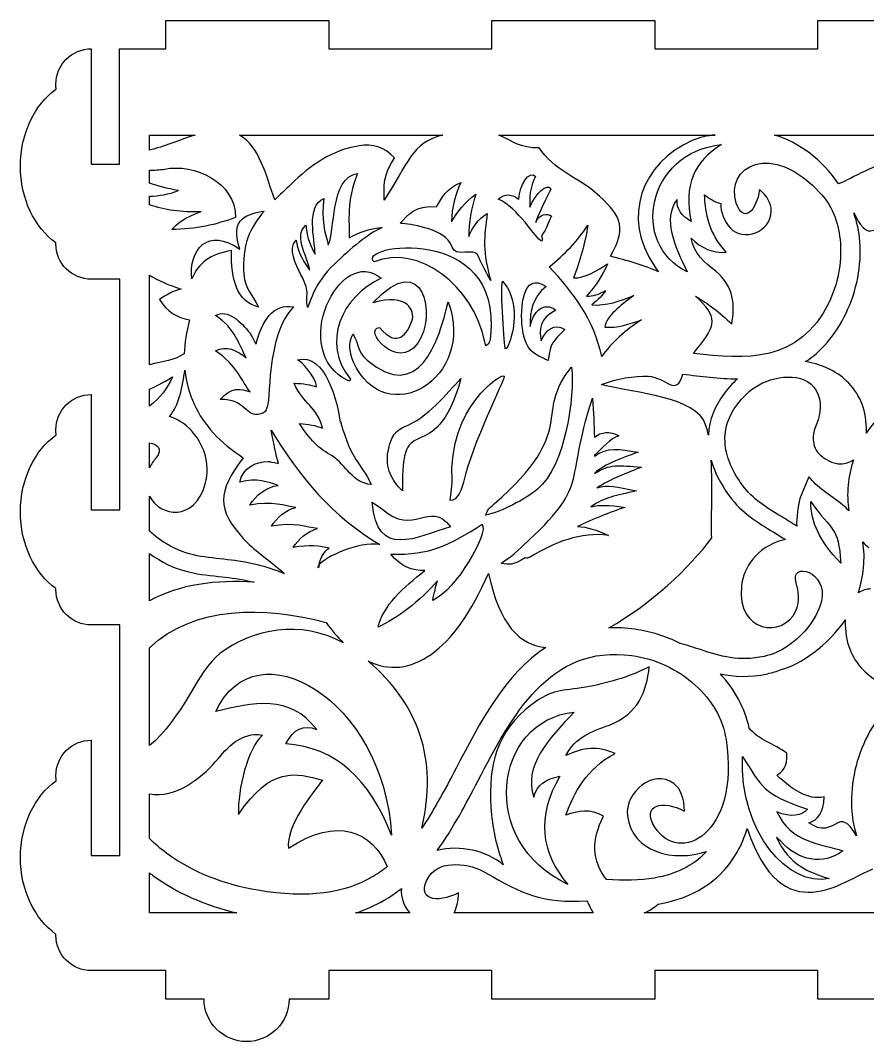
# Model space of a CAD drawing. Extents: x -1260 to -85, y -359 to 882.
# Drawn here: x -1260.2 to -1006.1, y 575.8 to 881.9 of the extents above; entities that cross this region are included whole.
import ezdxf

# ---------------------------------------------------------------- set-up
doc = ezdxf.new("R2010")
doc.units = 0
doc.layers.get('0').update_dxf_attribs({"linetype": 'CONTINUOUS'})

msp = doc.modelspace()

# ---------------------------------------------------------------- linework, layer by layer
at = {"color": 7}
for points in [[(-1238.924925, 873.419377), (-1238.924925, 838.872128), (-1230.420975, 838.872128), (-1230.420975, 873.419377), (-1216.602075, 873.419377), (-1216.59195, 881.923328)], [(-1216.59195, 881.923328), (-1167.694275, 881.923328), (-1167.694275, 873.419377), (-1118.796675, 873.419377), (-1118.796675, 881.923328), (-1069.899, 881.923328), (-1069.899, 873.419377), (-1021.0014, 873.419377), (-1021.0014, 881.923328), (-972.103725, 881.923328), (-972.103725, 873.419377), (-923.206125, 873.419377), (-923.206125, 881.923328), (-874.30845, 881.923328), (-874.30845, 873.419377), (-825.41085, 873.419377), (-825.41085, 881.923328), (-776.513175, 881.923328), (-776.513175, 873.419377), (-762.694275, 873.419377), (-762.694275, 838.872128), (-754.190325, 838.872128), (-754.190325, 873.419377)], [(-1221.4755, 843.070103), (-1221.4755, 847.550003), (-1207.73805, 847.550003)], [(-1194.448725, 847.550003), (-1133.46615, 847.550003)], [(-1116.752775, 847.550003), (-1051.876875, 847.550003)], [(-1034.0781, 847.550003), (-951.9579, 847.550003)], [(-1221.4755, 833.161553), (-1221.4755, 837.059303)], [(-1221.4755, 826.656878), (-1221.4755, 829.211452)], [(-1010.2818, 824.223878), (-1010.281725, 824.223502)], [(-1103.948325, 817.296203), (-1103.65905, 816.328178), (-1103.68005, 816.374978)], [(-1221.4755, 778.694903), (-1221.4755, 805.542053)], [(-1238.92155, 769.777628), (-1238.92155, 735.230378), (-1230.4176, 735.230378), (-1230.4176, 804.324878), (-1238.92155, 804.324878)], [(-1161.935625, 773.963753), (-1161.83805, 773.843378)], [(-1221.4755, 766.306778), (-1221.4755, 771.342578)], [(-1164.26595, 761.434253), (-1164.2298, 761.670878)], [(-1221.4755, 747.743978), (-1221.4755, 755.237228)], [(-1088.02005, 751.562678), (-1088.02755, 751.309628)], [(-1087.92615, 746.201978), (-1087.9884, 746.112503)], [(-1023.74175, 745.137052), (-1026.45645, 738.642652)], [(-1221.4755, 728.985578), (-1221.4755, 739.316153)], [(-1154.652675, 737.509478), (-1151.9331, 735.594803)], [(-1221.478275, 728.985578), (-1221.4755, 728.985578)], [(-1112.13495, 722.007878), (-1109.79465, 724.138328), (-1109.514825, 724.397453)], [(-1221.4755, 707.912603), (-1221.4755, 722.129903)], [(-1108.8222, 720.772478), (-1110.04065, 720.084278)], [(-1170.600075, 718.764428), (-1170.762975, 717.772703)], [(-1192.030875, 713.947628), (-1190.1177, 713.509028)], [(-1238.918175, 666.135953), (-1238.918175, 631.588703), (-1230.414225, 631.588703), (-1230.414225, 700.683203), (-1238.918175, 700.683203)], [(-1221.4755, 664.573103), (-1221.4755, 693.860453)], [(-1221.4755, 636.671678), (-1221.4755, 650.036078)], [(-1054.45905, 632.740778), (-1054.7922, 632.378303)], [(-1195.3191, 614.345003), (-1221.4755, 614.345003), (-1221.4755, 626.364278)], [(-1143.446175, 614.345003), (-1159.6698, 614.345003)], [(-1088.39745, 614.345003), (-1130.138175, 614.345003)], [(-989.122275, 614.345002), (-1073.1231, 614.345002)], [(-1205.111625, 588.537503), (-1216.59195, 588.537503), (-1216.59195, 597.041453), (-1230.41085, 597.041453), (-1238.9148, 597.041453)], [(-814.14315, 588.537503), (-825.41085, 588.537503), (-825.41085, 597.041453), (-874.30845, 597.041453), (-874.30845, 588.537503), (-923.206125, 588.537503), (-923.206125, 597.041453), (-972.103725, 597.041453), (-972.103725, 588.537503), (-1021.0014, 588.537503), (-1021.0014, 597.041453), (-1069.899, 597.041453), (-1069.899, 588.537503), (-1118.796675, 588.537503), (-1118.796675, 597.041453), (-1167.694275, 597.041453), (-1167.694275, 588.537503), (-1179.599775, 588.537503)]]:
    msp.add_lwpolyline(points, dxfattribs=at)
for points in [[(-1194.448725, 847.550003)], [(-1116.752775, 847.550003)], [(-1034.0781, 847.550002)], [(-1221.4755, 843.070103)], [(-1159.06725, 836.009903)], [(-1221.4755, 833.161552)], [(-1123.611825, 829.839653)], [(-1101.078675, 831.464153)], [(-1187.052225, 824.757728)], [(-1154.0844, 809.507603)], [(-1101.5853, 808.012178)], [(-1060.2156, 806.549753)], [(-1152.010725, 804.609353)], [(-1115.61, 803.710703)], [(-1057.71525, 799.240852)], [(-1178.295975, 796.029128)], [(-1154.48745, 797.231978)], [(-1131.8649, 797.583428)], [(-1107.2868, 790.145827)], [(-1221.4755, 778.694903)], [(-1085.902125, 772.811678)], [(-1221.4755, 766.306778)], [(-1145.3604, 759.952628)], [(-1184.947725, 759.095453)], [(-1221.4755, 747.743978)], [(-1130.74215, 743.857253)], [(-1118.06385, 736.964153)], [(-1011.7287, 734.868578)], [(-1149.14085, 721.901978)], [(-1170.600075, 718.764428)], [(-1014.174225, 719.210903)], [(-1119.807975, 716.133953)], [(-1008.9003, 710.323027)], [(-1221.4755, 707.912603)], [(-1083.72555, 699.825953)], [(-1201.621575, 674.708528)], [(-1221.4755, 664.573103)], [(-1043.659275, 661.287803)], [(-1123.01145, 653.880652)], [(-1009.424025, 637.432178)], [(-1221.4755, 636.671678)], [(-1096.0146, 622.901903)], [(-1195.3191, 614.345003)], [(-1143.446175, 614.345003)], [(-1088.39745, 614.345003)]]:
    msp.add_lwpolyline(points, close=True, dxfattribs=at)
for points in [[(-1249.554825, 862.789252), (-1249.554825, 868.660403), (-1244.795625, 873.419377), (-1238.924925, 873.419377)], [(-1260.18435, 838.234103), (-1260.18435, 848.090603), (-1255.891125, 856.694078), (-1249.515075, 861.281903)], [(-1249.489575, 861.607853), (-1249.532325, 861.995603), (-1249.554825, 862.390027), (-1249.554825, 862.789252)], [(-1249.515075, 861.281903), (-1249.507575, 861.391028), (-1249.499325, 861.499853), (-1249.489575, 861.607853)], [(-977.084925, 820.816552), (-987.665775, 852.767827), (-1006.45815, 835.796303), (-1014.822225, 832.974052)], [(-1207.73805, 847.550003), (-1212.450525, 846.127478), (-1217.270325, 843.975803), (-1221.4755, 843.070103)], [(-1183.90665, 828.095978), (-1186.506525, 835.456553), (-1188.55725, 844.257652), (-1194.448725, 847.550003)], [(-1133.46615, 847.550003), (-1142.8911, 845.293478), (-1143.804, 839.083703), (-1151.072325, 828.084503)], [(-1104.654225, 843.736178), (-1109.969775, 843.393878), (-1113.2436, 846.053078), (-1116.752775, 847.550003)], [(-1058.73315, 845.894453), (-1073.757075, 839.316278), (-1080.0882, 822.907478), (-1070.0685, 808.251578)], [(-1051.876875, 847.550003), (-1054.264725, 847.410503), (-1056.54825, 846.850778), (-1058.73315, 845.894453)], [(-1045.509075, 827.145202), (-1049.120325, 837.834427), (-1035.04545, 846.604552), (-1019.862525, 829.645403)], [(-1014.822225, 832.974052), (-1019.6529, 839.972527), (-1026.675, 845.461028), (-1034.0781, 847.550002)], [(-1158.5343, 844.340153), (-1166.684475, 843.140903), (-1173.22395, 838.473727), (-1179.084225, 832.780102)], [(-1147.9896, 840.731303), (-1151.121225, 844.073978), (-1154.7039, 844.903778), (-1158.5343, 844.340153)], [(-1087.84065, 830.370578), (-1091.934, 834.023828), (-1100.601675, 837.383528), (-1104.654225, 843.736178)], [(-1060.2156, 806.549753), (-1077.37845, 814.661828), (-1072.512075, 842.441903), (-1049.917725, 844.682903)], [(-1049.917725, 844.682903), (-1058.081925, 839.814203), (-1061.4255, 832.318778), (-1059.016125, 821.688877)], [(-1216.945275, 837.373778), (-1208.039925, 839.067503), (-1195.662675, 833.567003), (-1195.65825, 822.832028)], [(-1151.072325, 828.084503), (-1151.15265, 832.262227), (-1151.526825, 835.519027), (-1147.9896, 840.731303)], [(-1249.55145, 815.212477), (-1255.907325, 819.806753), (-1260.18435, 828.396353), (-1260.18435, 838.234103)], [(-1221.4755, 837.059303), (-1219.960575, 837.013403), (-1218.449175, 837.087578), (-1216.945275, 837.373778)], [(-1167.8763, 814.657627), (-1165.669725, 818.376353), (-1167.49215, 834.887377), (-1159.06725, 836.009903)], [(-1159.06725, 836.009903), (-1162.577925, 827.618678), (-1161.468975, 821.654003), (-1161.579525, 816.724253)], [(-1110.74025, 828.311303), (-1110.4458, 832.773953), (-1107.653325, 837.213053), (-1105.6902, 835.152728)], [(-1212.824475, 830.981153), (-1216.1916, 831.450728), (-1218.977925, 832.229528), (-1221.4755, 833.161552)], [(-1179.084225, 832.780102), (-1180.7982, 831.114653), (-1182.41655, 829.582252), (-1183.90665, 828.095978)], [(-1135.368525, 826.045253), (-1133.9424, 828.523253), (-1132.37235, 831.671452), (-1128.10335, 833.353103)], [(-1128.10335, 833.353103), (-1129.738875, 829.733153), (-1130.85825, 825.885578), (-1130.87715, 821.548553)], [(-1105.6902, 835.152728), (-1107.469875, 831.860453), (-1107.58485, 828.563003), (-1107.376275, 825.984203)], [(-1107.376275, 825.984203), (-1105.7076, 830.010203), (-1102.104525, 833.356703), (-1101.078675, 831.464153)], [(-1221.4755, 829.211452), (-1218.591675, 829.337978), (-1215.70755, 829.693027), (-1212.824475, 830.981153)], [(-1130.87715, 821.548553), (-1129.16445, 824.563853), (-1126.941975, 827.398853), (-1123.611825, 829.839653)], [(-1123.611825, 829.839653), (-1124.9637, 825.555428), (-1125.720375, 821.333828), (-1125.725025, 817.192403)], [(-1116.9309, 828.327503), (-1114.846575, 830.205128), (-1112.698275, 829.821653), (-1110.74025, 828.311303)], [(-1101.078675, 831.464153), (-1101.665025, 830.541053), (-1105.803525, 821.737328), (-1105.627275, 821.383778)], [(-1083.25935, 811.221353), (-1077.693525, 820.729403), (-1080.69435, 823.977053), (-1087.84065, 830.370578)], [(-1048.494825, 812.439128), (-1053.750675, 818.110627), (-1054.7463, 823.991303), (-1055.039025, 829.676228)], [(-1055.039025, 829.676228), (-1053.533625, 828.534353), (-1051.99035, 827.485177), (-1050.186675, 827.057378)], [(-1038.50355, 831.189278), (-1039.4664, 824.881703), (-1043.357625, 820.773878), (-1045.509075, 827.145202)], [(-1035.034125, 824.876602), (-1035.007125, 827.084227), (-1036.213875, 829.184003), (-1038.50355, 831.189278)], [(-1019.862525, 829.645403), (-1016.5209, 825.911902), (-1014.70275, 820.739227), (-1014.303075, 815.182327)], [(-1206.014925, 824.642528), (-1211.9607, 824.190728), (-1216.89465, 825.173978), (-1221.4755, 826.656878)], [(-1171.82595, 811.845127), (-1171.8402, 816.355403), (-1174.692375, 826.248503), (-1169.162475, 828.559403)], [(-1169.162475, 828.559403), (-1170.173625, 822.255427), (-1168.780875, 818.143553), (-1167.8763, 814.657627)], [(-1146.333225, 821.127203), (-1143.80145, 823.635428), (-1141.93245, 826.656653), (-1135.368525, 826.045253)], [(-1103.82825, 815.716103), (-1105.664025, 816.413678), (-1111.05975, 825.967628), (-1116.9309, 828.327503)], [(-1063.271025, 828.225653), (-1067.72625, 822.336878), (-1064.0241, 814.455428), (-1060.2156, 806.549753)], [(-1059.016125, 821.688877), (-1061.9589, 823.265303), (-1063.45965, 825.411653), (-1063.271025, 828.225653)], [(-1050.186675, 827.057378), (-1050.158175, 824.365927), (-1049.289075, 821.782627), (-1047.2709, 819.640703)], [(-1214.810175, 819.209528), (-1213.18545, 821.020478), (-1211.0559, 822.832028), (-1206.014925, 824.642528)], [(-1194.38175, 813.324653), (-1197.604575, 823.025903), (-1191.84105, 823.889678), (-1187.052225, 824.757728)], [(-1187.052225, 824.757728), (-1191.35715, 819.788678), (-1193.8554, 814.586153), (-1193.1381, 805.761878)], [(-1125.725025, 817.192403), (-1124.615925, 819.850778), (-1123.037775, 822.279278), (-1120.17645, 824.078678)], [(-1120.17645, 824.078678), (-1121.152875, 817.160078), (-1121.687175, 812.252903), (-1119.12, 803.983253)], [(-1105.627275, 821.383778), (-1104.7335, 823.795103), (-1102.0875, 824.342978), (-1100.914125, 823.208078)], [(-1047.2709, 819.640703), (-1043.4522, 815.586653), (-1035.119175, 818.240303), (-1035.034125, 824.876602)], [(-1008.428175, 815.693753), (-1008.636075, 818.578477), (-1009.280025, 821.448803), (-1010.2818, 824.223878)], [(-1010.281725, 824.223502), (-1008.4551, 820.626503), (-1006.686075, 817.887203), (-1004.2554, 819.073103)], [(-1195.65825, 822.832028), (-1201.3767, 820.745828), (-1207.57695, 819.283103), (-1214.810175, 819.209528)], [(-1173.499725, 807.062977), (-1173.31155, 809.572478), (-1178.580225, 817.452652), (-1174.585875, 820.511903)], [(-1174.585875, 820.511903), (-1174.279125, 816.471728), (-1172.972475, 813.943103), (-1171.82595, 811.845127)], [(-1154.0844, 809.507603), (-1160.0382, 814.597478), (-1115.732025, 821.657378), (-1119.182925, 787.267703)], [(-1132.672725, 816.826103), (-1136.976375, 820.409453), (-1146.333225, 821.127203), (-1146.333225, 821.127203)], [(-1100.914125, 823.208078), (-1102.457625, 820.224953), (-1102.192275, 819.771653), (-1103.948325, 817.296203)], [(-1101.5853, 808.012178), (-1097.0787, 811.720553), (-1093.100775, 815.804828), (-1090.0074, 820.515728)], [(-1090.0074, 820.515728), (-1090.9146, 815.250728), (-1092.25335, 809.987003), (-1094.3385, 804.722003)], [(-1208.7777, 804.429278), (-1209.822825, 813.126653), (-1203.90255, 820.179202), (-1194.38175, 813.324653)], [(-1152.253725, 819.502553), (-1155.63975, 818.080627), (-1161.177525, 813.574028), (-1166.123175, 808.795028)], [(-1161.579525, 816.724253), (-1158.754125, 818.374253), (-1155.576225, 819.456203), (-1152.06405, 819.840353)], [(-1152.06405, 819.840353), (-1151.32125, 819.919628), (-1152.0378, 819.593303), (-1152.253725, 819.502553)], [(-1249.55145, 814.954628), (-1249.55145, 815.040728), (-1249.55145, 815.127052), (-1249.55145, 815.212477)], [(-1238.92155, 804.324878), (-1244.79225, 804.324878), (-1249.55145, 809.083928), (-1249.55145, 814.954628)], [(-1176.090225, 805.701053), (-1177.469775, 808.792478), (-1180.215075, 813.505778), (-1177.5051, 816.011228)], [(-1161.83805, 773.843378), (-1180.13235, 782.692553), (-1164.26085, 815.002028), (-1152.010725, 804.609353)], [(-1177.5051, 816.011228), (-1176.767325, 811.499452), (-1174.8555, 809.164477), (-1173.499725, 807.062977)], [(-1120.8912, 785.583503), (-1124.336325, 802.428503), (-1141.148625, 815.058803), (-1154.0844, 809.507603)], [(-1128.612975, 812.403428), (-1131.250875, 812.657453), (-1130.314575, 814.861928), (-1132.672725, 816.826103)], [(-1103.68005, 816.374978), (-1103.67255, 815.954228), (-1103.6418, 816.177653), (-1103.82825, 815.716103)], [(-1051.658475, 806.707928), (-1054.9857, 809.351603), (-1058.337075, 811.975928), (-1059.077775, 816.672802)], [(-1059.077775, 816.672802), (-1056.0546, 813.637553), (-1052.5818, 812.050703), (-1048.494825, 812.439128)], [(-1014.303075, 815.182327), (-1013.873775, 809.206553), (-1015.067775, 802.833278), (-1017.757125, 797.291753)], [(-1012.59105, 794.152478), (-1009.35105, 800.828003), (-1007.9118, 808.502003), (-1008.428175, 815.693753)], [(-1196.8473, 812.936378), (-1203.195075, 811.998203), (-1207.039275, 809.014178), (-1208.7777, 804.429278)], [(-1188.7926, 795.993203), (-1194.93495, 797.376578), (-1197.263325, 804.085928), (-1196.8473, 812.936378)], [(-1154.48745, 797.231978), (-1138.937625, 813.946253), (-1135.321725, 793.115453), (-1141.029975, 785.141753)], [(-1122.819225, 811.149728), (-1123.66815, 813.257227), (-1126.508025, 812.200178), (-1128.612975, 812.403428)], [(-1166.123175, 808.795028), (-1171.9299, 803.182853), (-1173.299475, 797.761103), (-1174.00335, 795.834353)], [(-1119.12, 803.983253), (-1119.12, 803.983253), (-1121.630175, 808.199303), (-1122.819225, 811.149728)], [(-1094.3385, 804.722003), (-1090.9218, 804.628703), (-1087.5039, 806.765528), (-1084.08675, 808.952528)], [(-1084.08675, 808.952528), (-1085.589225, 805.616453), (-1087.532175, 802.356278), (-1090.449225, 799.270178)], [(-1068.82815, 806.564378), (-1073.291475, 808.537553), (-1078.223325, 809.942828), (-1083.25935, 811.221353)], [(-1070.0685, 808.251578), (-1069.63395, 807.615728), (-1069.222725, 807.059528), (-1068.82815, 806.564378)], [(-1221.4755, 805.542053), (-1218.864375, 803.945228), (-1215.735375, 802.549477), (-1211.97345, 801.402278)], [(-1193.1381, 805.761878), (-1192.778175, 801.334928), (-1190.925375, 800.106503), (-1188.7926, 795.993203)], [(-1174.00335, 795.834353), (-1175.103375, 800.220878), (-1172.75985, 799.421978), (-1176.090225, 805.701053)], [(-1109.6547, 789.695827), (-1110.3918, 795.465952), (-1109.6007, 807.001553), (-1102.5648, 802.128952)], [(-1085.8539, 781.124678), (-1088.0955, 792.064327), (-1094.383575, 800.338253), (-1101.5853, 808.012178)], [(-1046.882925, 790.901003), (-1045.8429, 796.527428), (-1046.091225, 801.979103), (-1051.658475, 806.707928)], [(-1152.010725, 804.609353), (-1163.813925, 799.069478), (-1170.09645, 785.384303), (-1161.2409, 774.388103)], [(-1114.784325, 783.509828), (-1115.032575, 783.977303), (-1116.284775, 801.095753), (-1115.61, 803.710703)], [(-1115.61, 803.710703), (-1111.12035, 798.935303), (-1111.220925, 790.092503), (-1114.264725, 783.739178)], [(-1102.5648, 802.128952), (-1106.43765, 799.044803), (-1107.602325, 794.747753), (-1107.2868, 790.145827)], [(-1211.97345, 801.402278), (-1214.372625, 800.822378), (-1216.478625, 799.617353), (-1218.498975, 798.233078)], [(-1142.777325, 791.798153), (-1141.66185, 794.797328), (-1144.115025, 800.405828), (-1154.48745, 797.231978)], [(-1090.449225, 799.270178), (-1088.5341, 799.129403), (-1086.61965, 799.848653), (-1084.705425, 800.961353)], [(-1084.705425, 800.961353), (-1085.50695, 799.644353), (-1086.87885, 798.204428), (-1088.85855, 796.636478)], [(-1088.85855, 796.636478), (-1084.5003, 796.337828), (-1080.342525, 797.745653), (-1076.220675, 799.457678)], [(-1076.220675, 799.457678), (-1080.435375, 796.385003), (-1084.3113, 793.287428), (-1084.970325, 789.962003)], [(-1057.71525, 799.240853), (-1054.027725, 797.043803), (-1050.40185, 794.384003), (-1046.882925, 790.901003)], [(-1057.136775, 783.669502), (-1051.581975, 790.454528), (-1050.8649, 793.046977), (-1057.71525, 799.240852)], [(-1218.498975, 798.233078), (-1216.238775, 794.759453), (-1213.226925, 792.719978), (-1209.437325, 792.172778)], [(-1189.5039, 784.876403), (-1187.87625, 791.663003), (-1184.3157, 797.314028), (-1178.295975, 796.029128)], [(-1178.295975, 796.029128), (-1186.908525, 787.106528), (-1184.8491, 766.849553), (-1186.4055, 765.609278)], [(-1131.8649, 797.583428), (-1123.4043, 774.432278), (-1150.6905, 758.539103), (-1160.320725, 779.476178)], [(-1156.167, 780.055928), (-1140.7134, 767.100428), (-1134.856125, 785.386403), (-1131.8649, 797.583428)], [(-1107.2868, 790.145827), (-1106.4696, 794.420978), (-1103.435325, 797.882078), (-1099.5933, 795.103628)], [(-1017.757125, 797.291753), (-1026.4983, 779.279302), (-1042.94985, 780.164378), (-1058.3715, 782.110478)], [(-1201.6818, 793.441553), (-1197.91875, 795.504803), (-1194.242925, 791.624453), (-1191.292275, 788.142953)], [(-1192.4535, 780.653753), (-1194.407325, 784.320653), (-1195.794525, 789.588203), (-1201.6818, 793.441553)], [(-1099.5933, 795.103628), (-1104.6306, 792.488677), (-1104.67095, 789.197678), (-1103.980875, 785.861378)], [(-1024.754025, 779.620477), (-1020.0945, 782.632777), (-1015.9425, 787.246628), (-1012.59105, 794.152478)], [(-1209.437325, 792.172778), (-1210.4187, 788.556053), (-1210.9383, 785.141753), (-1211.0427, 781.922153)], [(-1141.029975, 785.141753), (-1147.1943, 776.529128), (-1157.67195, 789.622853), (-1152.506025, 789.854828)], [(-1152.506025, 789.854828), (-1147.11075, 783.395228), (-1144.165425, 788.065403), (-1142.777325, 791.798153)], [(-1103.980875, 785.861378), (-1102.92345, 788.863703), (-1100.006775, 791.444003), (-1096.951125, 789.306728)], [(-1073.92245, 792.124703), (-1078.78455, 789.045878), (-1082.877525, 785.456828), (-1085.8539, 781.124678)], [(-1084.970325, 789.962003), (-1081.12995, 789.674528), (-1077.5241, 790.889752), (-1073.92245, 792.124703)], [(-1191.292275, 788.142953), (-1191.233025, 787.972478), (-1190.422125, 786.609278), (-1189.5039, 784.876403)], [(-1160.320725, 779.476178), (-1161.4248, 781.875128), (-1161.952875, 785.510153), (-1160.43255, 787.922753)], [(-1160.43255, 787.922753), (-1158.583425, 784.808378), (-1159.36515, 782.737478), (-1156.167, 780.055928)], [(-1119.182925, 787.267703), (-1119.3222, 785.876903), (-1119.438075, 784.984402), (-1120.56375, 784.388078)], [(-1103.157675, 780.605752), (-1107.787875, 782.113478), (-1109.07945, 785.195902), (-1109.6547, 789.695827)], [(-1096.951125, 789.306728), (-1100.670525, 785.255453), (-1101.20055, 785.637052), (-1101.90465, 779.996377)], [(-1201.6818, 782.818853), (-1198.559775, 784.531328), (-1195.19475, 783.158828), (-1192.4535, 780.653753)], [(-1120.56375, 784.388078), (-1120.8633, 785.241203), (-1120.716675, 784.729478), (-1120.8912, 785.583503)], [(-1114.264725, 783.739178), (-1114.542375, 783.517703), (-1114.3761, 783.609503), (-1114.784325, 783.509828)], [(-1211.0427, 781.922153), (-1213.893, 780.167978), (-1217.387925, 779.649878), (-1221.4755, 778.694903)], [(-1191.29955, 770.539628), (-1193.783325, 773.715428), (-1195.292325, 778.637303), (-1201.6818, 782.818853)], [(-1177.1103, 780.193253), (-1168.591275, 782.353102), (-1165.053225, 767.295803), (-1164.26595, 761.434253)], [(-1058.3715, 782.110478), (-1057.977975, 782.627303), (-1057.562775, 783.149003), (-1057.136775, 783.669502)], [(-1171.43325, 772.112228), (-1171.43325, 774.915128), (-1176.130425, 779.949203), (-1177.1103, 780.193253)], [(-1118.06385, 736.964153), (-1092.397875, 759.572077), (-1106.5731, 763.912928), (-1094.8959, 777.961853)], [(-1094.8959, 777.961853), (-1093.850325, 769.272128), (-1096.821, 748.209728), (-1105.089825, 741.436402)], [(-1101.90465, 779.996377), (-1102.403175, 780.126953), (-1102.817775, 780.336127), (-1103.157675, 780.605752)], [(-1012.40865, 773.812928), (-1015.72815, 776.947027), (-1020.1209, 778.841527), (-1024.754025, 779.620477)], [(-1221.4755, 771.342578), (-1219.790475, 772.169003), (-1217.642175, 773.156303), (-1214.6097, 775.053953)], [(-1214.6097, 775.053953), (-1216.073175, 771.611978), (-1218.14625, 768.800153), (-1221.4755, 766.306778)], [(-1215.5013, 763.188353), (-1212.7422, 766.105253), (-1211.4615, 772.496378), (-1210.8807, 777.092753)], [(-1210.8807, 777.092753), (-1210.1232, 769.696028), (-1207.035, 763.443053), (-1202.322975, 758.231828)], [(-1128.067425, 774.572153), (-1136.337975, 745.697303), (-1146.502275, 767.271727), (-1145.57085, 740.846603)], [(-1145.3604, 759.952628), (-1137.62055, 762.965153), (-1132.7193, 769.884803), (-1128.067425, 774.572153)], [(-1130.74215, 743.857253), (-1131.937125, 765.999128), (-1115.731425, 776.485778), (-1115.10705, 775.225703)], [(-1115.10705, 775.225703), (-1115.25435, 773.456678), (-1124.50005, 755.651378), (-1127.30955, 743.518328)], [(-1085.902125, 772.811678), (-1081.30575, 774.485678), (-1076.17305, 775.458953), (-1071.8928, 775.241228)], [(-1071.8928, 775.241228), (-1066.449, 774.965678), (-1063.54125, 768.780128), (-1061.53605, 775.905578)], [(-1061.53605, 775.905578), (-1056.1416, 775.196153), (-1050.57705, 774.497528), (-1045.129575, 774.483502)], [(-1038.6645, 772.707877), (-1033.253025, 775.603102), (-1023.50985, 776.919877), (-1020.941625, 769.697077)], [(-1200.270975, 768.232253), (-1197.042, 772.091603), (-1193.878575, 771.603053), (-1191.29955, 770.539628)], [(-1169.621325, 759.662678), (-1171.16175, 766.190902), (-1175.197725, 766.699853), (-1178.1012, 773.167103)], [(-1178.1012, 773.167103), (-1175.231775, 773.058053), (-1173.066, 772.688378), (-1171.43325, 772.112228)], [(-1161.422625, 773.869778), (-1161.818475, 773.874278), (-1161.6516, 773.824928), (-1161.935625, 773.963753)], [(-1161.2409, 774.388103), (-1161.27015, 774.056603), (-1161.22665, 774.235028), (-1161.422625, 773.869778)], [(-1055.38155, 762.144503), (-1059.8157, 769.710878), (-1079.411775, 770.636153), (-1085.902125, 772.811678)], [(-1045.129575, 774.483502), (-1046.707275, 773.087378), (-1048.065375, 771.517328), (-1049.282475, 769.870553)], [(-1045.362375, 766.592077), (-1043.569575, 769.019977), (-1041.437175, 771.224603), (-1038.6645, 772.707877)], [(-1006.48185, 759.720203), (-1006.590075, 765.829628), (-1008.883575, 770.485103), (-1012.40865, 773.812928)], [(-987.225, 773.120527), (-992.8644, 771.858128), (-1001.4198, 765.772928), (-1006.5081, 758.219902)], [(-1249.55145, 759.147503), (-1249.55145, 765.018653), (-1244.79225, 769.777628), (-1238.92155, 769.777628)], [(-1188.081825, 763.956953), (-1192.819575, 762.592028), (-1192.544925, 768.697028), (-1200.270975, 768.232253)], [(-1109.514825, 724.397453), (-1088.932725, 743.376128), (-1097.392275, 741.564803), (-1088.6496, 768.678953)], [(-1088.6496, 768.678953), (-1088.3679, 764.341553), (-1088.128725, 760.459703), (-1088.033025, 756.939878)], [(-1049.282475, 769.870553), (-1051.8864, 766.345928), (-1053.60825, 762.246803), (-1053.868875, 757.628303)], [(-1020.941625, 769.697077), (-1019.757075, 766.367827), (-1020.4452, 763.024477), (-1021.948275, 759.551228)], [(-1186.4055, 765.609278), (-1186.3815, 764.955503), (-1186.834725, 764.368928), (-1188.081825, 763.956953)], [(-1048.888125, 755.376877), (-1049.147325, 759.621652), (-1047.726525, 763.391602), (-1045.362375, 766.592077)], [(-1210.41975, 760.395053), (-1211.9709, 761.707628), (-1213.708875, 762.680078), (-1215.5013, 763.188353)], [(-1204.885875, 751.957628), (-1205.910975, 755.312453), (-1207.950675, 758.305853), (-1210.41975, 760.395053)], [(-1166.698275, 751.392353), (-1170.684675, 753.461153), (-1173.54795, 756.384578), (-1176.449325, 761.047103)], [(-1176.449325, 761.047103), (-1173.88665, 760.980127), (-1171.5978, 760.456253), (-1169.621325, 759.662678)], [(-1164.2298, 761.670878), (-1160.619225, 749.219378), (-1158.489825, 750.030653), (-1154.9835, 742.778753)], [(-1149.930675, 752.732603), (-1149.5388, 755.102003), (-1148.48835, 758.735528), (-1145.3604, 759.952628)], [(-1053.868875, 757.628303), (-1054.2354, 759.474277), (-1054.727325, 761.026928), (-1055.38155, 762.144503)], [(-1021.948275, 759.551228), (-1022.43405, 758.079878), (-1022.594625, 756.462203), (-1022.296125, 755.039678)], [(-1006.5081, 758.219902), (-1006.4826, 758.690377), (-1006.4721, 759.190628), (-1006.48185, 759.720203)], [(-1260.180975, 734.592428), (-1260.180975, 744.448928), (-1255.88775, 753.052328), (-1249.5117, 757.640228)], [(-1249.4862, 757.966103), (-1249.52895, 758.353928), (-1249.55145, 758.748278), (-1249.55145, 759.147503)], [(-1249.5117, 757.640228), (-1249.5042, 757.749278), (-1249.49595, 757.858103), (-1249.4862, 757.966103)], [(-1202.322975, 758.231828), (-1199.76945, 755.408153), (-1196.738625, 753.096353), (-1193.345175, 750.796628)], [(-1184.947725, 759.095453), (-1176.5397, 745.048853), (-1166.3496, 732.896753), (-1152.361725, 724.784603)], [(-1182.8211, 749.133278), (-1183.573275, 751.813103), (-1184.152425, 754.732103), (-1184.947725, 759.095453)], [(-1088.033025, 756.939878), (-1085.9181, 758.667878), (-1083.543825, 758.879828), (-1080.74835, 757.342328)], [(-1080.74835, 757.342328), (-1083.26085, 756.674828), (-1085.633625, 753.733478), (-1088.02005, 751.562678)], [(-1221.4755, 755.237228), (-1219.075725, 755.066453), (-1217.454675, 753.351878), (-1219.4733, 750.829853)], [(-1088.02755, 751.309628), (-1084.183125, 754.080878), (-1080.6789, 753.509828), (-1074.96045, 752.456228)], [(-1043.6886, 742.623502), (-1047.090825, 747.312203), (-1048.656375, 751.573703), (-1048.888125, 755.376877)], [(-1022.296125, 755.039678), (-1022.098425, 754.094677), (-1021.71315, 753.232628), (-1021.11345, 752.526128)], [(-1219.4733, 750.829853), (-1220.185725, 749.939903), (-1220.916, 748.921778), (-1221.4755, 747.743978)], [(-1204.739175, 743.022128), (-1203.86985, 746.070203), (-1204.0284, 749.147978), (-1204.885875, 751.957628)], [(-1193.345175, 750.796628), (-1201.329525, 740.398253), (-1201.21005, 735.436178), (-1193.345175, 726.578078)], [(-1154.9835, 742.778753), (-1160.626275, 743.292128), (-1162.468425, 748.495103), (-1166.698275, 751.392353)], [(-1145.57085, 740.846603), (-1148.932275, 744.167603), (-1150.7793, 747.586853), (-1149.930675, 752.732603)], [(-1074.96045, 752.456228), (-1077.97635, 751.454003), (-1085.5965, 748.751228), (-1087.92615, 746.201978)], [(-1052.87625, 726.790253), (-1053.0891, 732.061178), (-1052.572875, 741.880703), (-1053.0249, 750.118703)], [(-1053.0249, 750.118703), (-1052.08245, 746.714978), (-1050.342975, 743.128253), (-1047.627825, 739.386278)], [(-1021.11345, 752.526128), (-1020.3885, 751.671503), (-1019.48175, 750.880853), (-1018.471875, 750.263453)], [(-1018.471875, 750.263453), (-1017.500925, 749.670277), (-1016.44245, 749.239778), (-1015.3599, 749.064653)], [(-1014.114075, 748.985302), (-1012.860975, 749.009753), (-1011.5688, 749.369678), (-1010.401425, 750.148028)], [(-1010.401425, 750.148028), (-1011.961725, 745.299503), (-1012.572675, 739.813403), (-1011.7287, 734.868578)], [(-1194.426675, 743.508803), (-1193.49525, 747.885353), (-1189.654425, 749.623103), (-1185.844875, 749.728103)], [(-1185.844875, 749.728103), (-1185.707775, 749.665403), (-1184.407725, 749.469203), (-1182.8211, 749.133278)], [(-1087.9884, 746.112503), (-1083.4074, 749.037653), (-1080.7743, 748.551203), (-1073.949675, 747.961028)], [(-1073.949675, 747.961028), (-1078.0524, 746.358277), (-1083.374175, 744.361103), (-1087.26135, 741.772703)], [(-1015.3599, 749.064653), (-1014.983325, 749.004053), (-1014.566025, 748.975553), (-1014.114075, 748.985302)], [(-1182.882975, 742.529753), (-1185.8349, 743.497103), (-1189.3815, 744.927428), (-1194.426675, 743.508803)], [(-1013.5179, 736.590653), (-1017.6111, 739.915253), (-1021.357275, 741.982102), (-1023.74175, 745.137052)], [(-1221.4755, 739.316153), (-1218.251475, 732.916478), (-1207.98405, 731.647478), (-1204.739175, 743.022128)], [(-1191.422625, 736.625078), (-1189.589775, 739.518278), (-1186.406775, 742.087778), (-1182.882975, 742.529753)], [(-1131.27495, 737.992928), (-1131.407775, 738.482303), (-1130.648175, 742.105853), (-1130.74215, 743.857253)], [(-1127.30955, 743.518328), (-1127.68395, 741.902003), (-1129.104075, 737.656178), (-1131.27495, 737.992928)], [(-1105.089825, 741.436402), (-1108.998225, 738.235253), (-1115.80155, 734.665552), (-1120.7109, 733.595753)], [(-1075.419375, 740.924827), (-1081.89285, 739.330778), (-1084.8564, 739.038503), (-1089.1422, 736.094828)], [(-1087.26135, 741.772703), (-1084.215, 742.844227), (-1081.464675, 742.058453), (-1075.419375, 740.924827)], [(-1031.977875, 733.168627), (-1036.14795, 735.687278), (-1040.613375, 738.385178), (-1043.6886, 742.623502)], [(-1177.5678, 735.929003), (-1180.957275, 736.367378), (-1184.562525, 737.931878), (-1191.422625, 736.625078)], [(-1151.9331, 735.594803), (-1142.06895, 726.766478), (-1137.6246, 738.488677), (-1131.204975, 730.131428)], [(-1047.627825, 739.386278), (-1043.94075, 734.304728), (-1039.0263, 731.335178), (-1034.435025, 728.563328)], [(-1026.45645, 738.642652), (-1027.0311, 735.960053), (-1027.479225, 732.942653), (-1027.39485, 730.283678)], [(-1184.9322, 730.252028), (-1183.3056, 732.819353), (-1180.616025, 735.131978), (-1177.5678, 735.929003)], [(-1131.204975, 730.131428), (-1141.172025, 727.109153), (-1153.56885, 720.114878), (-1154.652675, 737.509478)], [(-1120.7109, 733.595753), (-1119.461025, 736.056128), (-1120.24485, 735.043553), (-1118.06385, 736.964153)], [(-1078.81845, 735.940928), (-1083.553425, 734.459303), (-1088.50785, 732.328628), (-1093.124625, 730.192027)], [(-1089.1422, 736.094828), (-1086.492375, 736.796828), (-1084.0092, 736.647578), (-1078.81845, 735.940928)], [(-1014.174225, 719.210903), (-1020.753075, 726.114203), (-1023.045525, 731.436353), (-1023.195, 737.649128)], [(-1023.195, 737.649128), (-1016.77665, 728.477003), (-1014.8622, 730.543253), (-1014.174225, 719.210903)], [(-1011.7287, 734.868578), (-1012.270575, 735.484703), (-1012.86675, 736.060628), (-1013.5179, 736.590653)], [(-1249.548075, 711.570728), (-1255.90395, 716.165003), (-1260.180975, 724.754603), (-1260.180975, 734.592428)], [(-1027.39485, 730.283678), (-1028.84565, 731.276903), (-1030.3923, 732.211553), (-1031.977875, 733.168627)], [(-1218.750225, 726.566828), (-1219.71675, 727.270928), (-1220.62875, 728.084753), (-1221.478275, 728.985578)], [(-1171.076925, 729.555278), (-1174.4664, 729.994103), (-1178.071875, 731.558603), (-1184.9322, 730.252028)], [(-1178.440725, 723.878528), (-1176.814575, 726.446303), (-1174.125, 728.758703), (-1171.076925, 729.555278)], [(-1149.14085, 721.901978), (-1137.156225, 721.619003), (-1131.675, 724.538378), (-1121.72985, 730.860878)], [(-1121.72985, 730.860878), (-1119.6009, 728.386853), (-1129.4034, 711.303953), (-1136.551575, 708.025928)], [(-1083.79155, 727.536278), (-1092.046125, 728.727653), (-1100.250075, 725.343502), (-1107.367875, 721.056278)], [(-1093.124625, 730.192027), (-1090.305525, 730.052603), (-1087.291725, 729.223253), (-1083.79155, 727.536278)], [(-1200.332175, 720.500978), (-1206.617025, 721.180403), (-1212.187575, 721.782278), (-1218.750225, 726.566828)], [(-1193.345175, 726.578078), (-1190.533725, 723.412703), (-1185.97095, 720.453578), (-1180.989975, 716.057228)], [(-1152.361725, 724.784603), (-1158.997125, 725.745953), (-1168.686675, 721.044353), (-1170.600075, 718.764428)], [(-1083.72555, 699.825953), (-1071.447825, 706.632728), (-1059.41325, 717.890228), (-1052.87625, 726.790253)], [(-1032.410475, 725.873303), (-1035.449175, 724.969778), (-1038.42255, 723.055103), (-1040.5917, 720.387428)], [(-1034.435025, 728.563328), (-1033.159275, 727.793078), (-1031.912775, 727.040078), (-1030.745625, 726.267278)], [(-1030.745625, 726.267278), (-1031.30175, 726.170078), (-1031.858325, 726.038303), (-1032.410475, 725.873303)], [(-1008.9003, 710.323027), (-1007.34, 715.171777), (-1006.7292, 720.657428), (-1007.57325, 725.602027)], [(-1007.57325, 725.602027), (-1007.0313, 724.986127), (-1006.435425, 724.409977), (-1005.78405, 723.880627)], [(-1167.591825, 723.735878), (-1170.282675, 724.276928), (-1173.527175, 724.814978), (-1178.440725, 723.878528)], [(-1170.600075, 718.764428), (-1170.083475, 721.301603), (-1168.94925, 722.803853), (-1167.591825, 723.735878)], [(-1221.4755, 722.129903), (-1213.9164, 716.646727), (-1207.7604, 715.981778), (-1200.816675, 715.231253)], [(-1191.057825, 719.154353), (-1194.35355, 719.854628), (-1197.4143, 720.186128), (-1200.332175, 720.500978)], [(-1138.8825, 716.973953), (-1142.562375, 716.890178), (-1146.20955, 718.228703), (-1149.14085, 721.901978)], [(-1116.02505, 719.132227), (-1114.442025, 720.429278), (-1113.440475, 720.830903), (-1112.13495, 722.007878)], [(-1110.04065, 720.084278), (-1112.44725, 718.746578), (-1113.31995, 718.682003), (-1116.02505, 719.132227)], [(-1107.367875, 721.056278), (-1107.814725, 720.744802), (-1108.33875, 720.658478), (-1108.8222, 720.772478)], [(-1040.5917, 720.387428), (-1042.4094, 718.153253), (-1043.679075, 715.382452), (-1043.9916, 712.215128)], [(-1027.563675, 713.317702), (-1029.555525, 720.021727), (-1017.768375, 716.592578), (-1019.98005, 707.860928)], [(-1183.470825, 717.012428), (-1185.818325, 717.852203), (-1188.33465, 718.575053), (-1191.057825, 719.154353)], [(-1180.989975, 716.057228), (-1181.790225, 716.388053), (-1182.6162, 716.707553), (-1183.470825, 717.012428)], [(-1170.762975, 717.772703), (-1171.0506, 717.974003), (-1170.9696, 718.324778), (-1170.600075, 718.764428)], [(-1152.9015, 700.031753), (-1151.580225, 706.339103), (-1145.24115, 712.062728), (-1138.8825, 716.973953)], [(-1190.1177, 713.509028), (-1201.41645, 714.280328), (-1212.453075, 712.867853), (-1221.4755, 707.912603)], [(-1200.816675, 715.231253), (-1198.09095, 714.936803), (-1195.23135, 714.627277), (-1192.030875, 713.947628)], [(-1155.91695, 689.852378), (-1143.342225, 683.761853), (-1130.11815, 692.572553), (-1119.807975, 716.133953)], [(-1135.14165, 713.908928), (-1140.288, 707.795678), (-1147.45575, 702.528728), (-1152.9015, 700.031753)], [(-1136.551575, 708.025928), (-1136.055, 710.396828), (-1135.621275, 712.299728), (-1135.14165, 713.908928)], [(-1119.807975, 716.133953), (-1116.533775, 700.744178), (-1110.359475, 694.466828), (-1102.571775, 693.965678)], [(-1027.67145, 704.916203), (-1026.283575, 707.973203), (-1026.85485, 710.932103), (-1027.563675, 713.317702)], [(-1249.548075, 711.312878), (-1249.548075, 711.398978), (-1249.548075, 711.485303), (-1249.548075, 711.570728)], [(-1238.918175, 700.683203), (-1244.788875, 700.683203), (-1249.548075, 705.442178), (-1249.548075, 711.312878)], [(-1043.9916, 712.215128), (-1045.359, 698.354828), (-1031.48295, 696.517328), (-1027.67145, 704.916203)], [(-1005.187875, 711.485752), (-1006.440975, 711.460852), (-1007.733525, 711.101527), (-1008.9003, 710.323027)], [(-1019.98005, 707.860928), (-1020.712875, 704.969153), (-1022.297175, 702.053978), (-1024.433775, 699.469853)], [(-1221.4755, 693.860453), (-1208.2917, 706.455428), (-1186.86855, 706.451828), (-1168.488375, 701.392178)], [(-1163.385375, 695.328278), (-1175.9703, 702.357353), (-1190.73, 699.440078), (-1200.395325, 692.090378)], [(-1168.488375, 701.392178), (-1166.8218, 699.069128), (-1165.118025, 697.046678), (-1163.385375, 695.328278)], [(-1032.07695, 687.350453), (-1026.437925, 688.612928), (-1017.8826, 694.698503), (-1012.794, 702.251303)], [(-1012.794, 702.251303), (-1012.82025, 701.781052), (-1012.83, 701.280803), (-1012.82025, 700.750553)], [(-1201.621575, 674.708528), (-1189.6608, 700.807328), (-1151.1669, 678.458153), (-1148.920125, 637.678553)], [(-1075.91235, 699.396277), (-1078.6596, 699.772402), (-1081.259025, 699.906578), (-1083.72555, 699.825953)], [(-1062.370275, 695.156453), (-1066.5912, 697.287352), (-1071.18825, 698.750003), (-1075.91235, 699.396277)], [(-1024.433775, 699.469853), (-1027.750725, 695.456678), (-1032.336525, 692.295502), (-1037.09595, 691.261853)], [(-1012.82025, 700.750553), (-1012.7118, 694.641578), (-1010.4183, 689.986477), (-1006.893825, 686.658278)], [(-1056.282975, 693.286478), (-1058.222925, 693.920378), (-1060.2288, 694.576478), (-1062.370275, 695.156453)], [(-1200.395325, 692.090378), (-1207.039875, 687.038153), (-1211.7951, 672.152678), (-1221.4755, 664.573103)], [(-1102.571775, 693.965678), (-1114.75005, 686.053628), (-1122.405975, 671.395178), (-1129.5348, 657.739778)], [(-1123.01145, 653.880652), (-1112.890875, 673.266053), (-1101.590025, 694.910453), (-1076.8491, 691.522928)], [(-1037.09595, 691.261853), (-1044.89085, 689.566403), (-1050.243225, 691.314203), (-1056.282975, 693.286478)], [(-1139.851125, 639.759653), (-1134.79785, 660.609878), (-1140.933675, 676.996928), (-1155.91695, 689.852378)], [(-1076.8491, 691.522928), (-1069.74765, 690.550703), (-1062.987675, 687.355178), (-1057.797675, 682.662053)], [(-1071.5949, 688.119428), (-1078.1538, 684.916478), (-1084.470075, 683.127428), (-1090.66605, 682.041278)], [(-1083.57615, 670.640003), (-1074.87195, 674.069678), (-1072.469775, 680.706128), (-1071.5949, 688.119428)], [(-1050.273825, 686.051902), (-1046.127975, 685.135027), (-1041.713775, 684.848228), (-1036.10715, 686.066828)], [(-1041.607725, 669.724778), (-1042.9641, 675.881453), (-1046.04825, 681.439628), (-1050.273825, 686.051902)], [(-1036.10715, 686.066828), (-1034.7435, 686.363603), (-1033.3944, 686.798153), (-1032.07695, 687.350453)], [(-1006.893825, 686.658278), (-1003.5741, 683.524103), (-999.180975, 681.630128), (-994.5483, 680.850728)], [(-1171.31955, 669.299827), (-1179.3468, 680.047703), (-1190.464425, 677.464253), (-1201.621575, 674.708528)], [(-1090.66605, 682.041278), (-1098.039825, 680.748878), (-1100.42115, 681.717653), (-1106.945325, 676.734203)], [(-1057.797675, 682.662053), (-1052.97195, 678.297428), (-1049.552475, 672.653378), (-1048.590075, 666.357278)], [(-994.5483, 680.850728), (-999.2076, 677.838203), (-1003.359375, 673.224578), (-1006.71105, 666.319178)], [(-1106.945325, 676.734203), (-1117.3185, 668.808053), (-1119.906675, 659.019653), (-1119.089175, 645.940328)], [(-1096.0146, 622.901903), (-1123.1052, 635.498978), (-1118.45265, 671.981978), (-1094.102925, 674.556128)], [(-1094.102925, 674.556128), (-1101.851475, 666.430553), (-1109.460225, 658.289753), (-1106.211075, 649.068128)], [(-1180.586475, 665.078678), (-1178.27745, 669.461003), (-1175.2305, 671.028278), (-1171.31955, 669.299827)], [(-1096.584375, 661.536803), (-1093.863525, 667.025828), (-1088.708025, 668.815928), (-1083.57615, 670.640003)], [(-1201.732575, 659.606378), (-1197.922425, 664.133453), (-1194.137325, 668.712653), (-1187.56845, 667.678103)], [(-1187.56845, 667.678103), (-1191.91245, 663.879653), (-1195.144125, 651.260603), (-1194.759375, 643.890653)], [(-1030.30365, 662.229653), (-1034.28495, 665.118878), (-1038.7995, 666.194152), (-1041.607725, 669.724778)], [(-1249.548075, 655.505828), (-1249.548075, 661.376903), (-1244.788875, 666.135953), (-1238.918175, 666.135953)], [(-1148.920125, 637.678553), (-1155.384, 654.430253), (-1165.69095, 664.025678), (-1180.586475, 665.078678)], [(-1081.864725, 662.172653), (-1086.7719, 664.431728), (-1091.677425, 663.977603), (-1096.584375, 661.536803)], [(-1048.590075, 666.357278), (-1044.2154, 637.755728), (-1062.735975, 628.547003), (-1069.910475, 640.052828)], [(-1006.71105, 666.319178), (-1009.951425, 659.642978), (-1011.3903, 651.969428), (-1010.873925, 644.777452)], [(-1096.584375, 643.694228), (-1094.0379, 650.600528), (-1090.54635, 657.443003), (-1081.864725, 662.172653)], [(-1017.657675, 624.634778), (-1029.817425, 622.093178), (-1044.565125, 638.290628), (-1043.659275, 661.287803)], [(-1043.659275, 661.287803), (-1037.7144, 652.076828), (-1037.81025, 650.126003), (-1024.16445, 645.422228)], [(-1033.35975, 655.627853), (-1031.663175, 656.705303), (-1030.13295, 658.059128), (-1030.30365, 662.229653)], [(-1221.4755, 650.036078), (-1213.51245, 648.613103), (-1206.174225, 654.756803), (-1201.732575, 659.606378)], [(-1194.759375, 643.890653), (-1185.1089, 658.320203), (-1177.5465, 656.438678), (-1169.61855, 654.127103)], [(-1249.482825, 654.324353), (-1249.525575, 654.712178), (-1249.548075, 655.106528), (-1249.548075, 655.505828)], [(-1129.5348, 657.739778), (-1131.272325, 654.413453), (-1132.9761, 651.149228), (-1134.863175, 647.816078)], [(-1106.211075, 649.068128), (-1105.362375, 652.630403), (-1102.681725, 654.633953), (-1098.435675, 655.304453)], [(-1098.435675, 655.304453), (-1105.500975, 643.200803), (-1104.2439, 632.474978), (-1096.0146, 622.901903)], [(-1064.235, 653.120228), (-1070.415, 657.718103), (-1079.03925, 650.472128), (-1078.13445, 643.427453)], [(-1019.130975, 649.108703), (-1024.1889, 648.032303), (-1028.8935, 651.540202), (-1033.35975, 655.627853)], [(-1260.1776, 630.950678), (-1260.1776, 640.807178), (-1255.884375, 649.410578), (-1249.508325, 653.998478)], [(-1249.508325, 653.998478), (-1249.500825, 654.107528), (-1249.492575, 654.216353), (-1249.482825, 654.324353)], [(-1169.61855, 654.127103), (-1172.226075, 650.841203), (-1180.726125, 640.199378), (-1179.80685, 633.760178)], [(-1128.4569, 643.708703), (-1126.73445, 646.749728), (-1124.891025, 650.281178), (-1123.01145, 653.880652)], [(-1060.989, 644.864603), (-1061.138925, 648.786428), (-1062.180225, 651.591428), (-1064.235, 653.120228)], [(-1023.71415, 641.392853), (-1020.981225, 642.186052), (-1019.322525, 644.566103), (-1019.130975, 649.108703)], [(-1134.863175, 647.816078), (-1136.47635, 644.967953), (-1138.1229, 642.270653), (-1139.851125, 639.759653)], [(-1069.910475, 640.052828), (-1074.1878, 646.909778), (-1067.51685, 648.266378), (-1060.989, 644.864603)], [(-1179.80685, 633.760178), (-1164.9669, 643.400453), (-1154.68455, 638.813003), (-1150.1904, 628.225403)], [(-1135.19775, 633.102803), (-1132.8165, 636.366653), (-1130.601, 639.920828), (-1128.4569, 643.708703)], [(-1119.089175, 645.940328), (-1118.73375, 640.259903), (-1117.5279, 634.534628), (-1115.4117, 628.764503)], [(-1085.28795, 643.330103), (-1089.27075, 645.766478), (-1092.942375, 644.893103), (-1096.584375, 643.694228)], [(-1084.4652, 624.413678), (-1088.873025, 630.052853), (-1088.95275, 636.389603), (-1085.28795, 643.330103)], [(-1078.13445, 643.427453), (-1076.70795, 632.318078), (-1064.066175, 629.608103), (-1054.45905, 632.740778)], [(-1024.16445, 645.422228), (-1025.74995, 643.584953), (-1029.228975, 642.764378), (-1033.2996, 644.647553)], [(-1033.2996, 644.647553), (-1029.24975, 635.473703), (-1020.135225, 635.114603), (-1013.51025, 632.960828)], [(-1010.873925, 644.777452), (-1010.695725, 642.301553), (-1010.1957, 639.836003), (-1009.424025, 637.432178)], [(-1015.046325, 641.398177), (-1017.51075, 639.986302), (-1019.96325, 638.534302), (-1023.71415, 641.392853)], [(-1009.42395, 637.432177), (-1011.140025, 640.418302), (-1012.869075, 642.460778), (-1015.046325, 641.398177)], [(-1049.526975, 626.745503), (-1046.269575, 630.206828), (-1043.80005, 634.495553), (-1042.217025, 639.654278)], [(-1042.217025, 639.654278), (-1031.789025, 608.165003), (-1013.069325, 624.369503), (-1004.5167, 627.549953)], [(-1032.280125, 635.981003), (-1032.650475, 636.249653), (-1033.0317, 636.596453), (-1033.4235, 637.025003)], [(-1033.4235, 637.025003), (-1029.726225, 628.649753), (-1023.70755, 626.600678), (-1017.657675, 624.634778)], [(-1216.297275, 632.213753), (-1218.15195, 633.586028), (-1219.886775, 635.072753), (-1221.4755, 636.671678)], [(-1115.4117, 628.764503), (-1120.26975, 633.030728), (-1128.492825, 634.766828), (-1135.19775, 633.102803)], [(-1013.51025, 632.960828), (-1019.4681, 628.476428), (-1027.005375, 629.946578), (-1032.280125, 635.981003)], [(-1249.5447, 607.929053), (-1255.900575, 612.523253), (-1260.1776, 621.112928), (-1260.1776, 630.950678)], [(-1189.0362, 621.149903), (-1199.019375, 622.846628), (-1208.655225, 626.559053), (-1216.297275, 632.213753)], [(-1054.7922, 632.378303), (-1058.53305, 628.403078), (-1063.732425, 625.924178), (-1070.116725, 624.819128)], [(-1150.1904, 628.225403), (-1151.615925, 627.080978), (-1153.11045, 626.043278), (-1154.687925, 625.123553)], [(-1137.6837, 625.201553), (-1134.31785, 630.597353), (-1125.217575, 629.146328), (-1120.627575, 626.399603)], [(-1221.4755, 626.364278), (-1221.176175, 626.133428), (-1220.8737, 625.904678), (-1220.5686, 625.679078)], [(-1220.5686, 625.679078), (-1213.326825, 620.321003), (-1204.54335, 616.526528), (-1195.3191, 614.345003)], [(-1154.687925, 625.123553), (-1162.946325, 620.310578), (-1173.7293, 618.548528), (-1189.0362, 621.149903)], [(-1128.76155, 620.389628), (-1135.28985, 616.987628), (-1141.960725, 618.343778), (-1137.6837, 625.201553)], [(-1120.627575, 626.399603), (-1109.79315, 619.913003), (-1103.2776, 617.299928), (-1090.31865, 617.931353)], [(-1070.116725, 624.819128), (-1074.3936, 624.078428), (-1079.20215, 623.955353), (-1084.4652, 624.413678)], [(-1068.91725, 616.976603), (-1060.988175, 618.349553), (-1054.4163, 621.551078), (-1049.526975, 626.745503)], [(-1151.0895, 618.152003), (-1149.2703, 619.211828), (-1147.55295, 620.392403), (-1145.923125, 621.680753)], [(-1145.923125, 621.680753), (-1146.212925, 619.040678), (-1145.177325, 616.384478), (-1143.446175, 614.345003)], [(-1130.138175, 614.345003), (-1129.305, 615.889553), (-1128.856425, 617.917778), (-1128.76155, 620.389628)], [(-1159.6698, 614.345003), (-1156.5822, 615.329603), (-1153.73655, 616.609028), (-1151.0895, 618.152003)], [(-1090.31865, 617.931353), (-1089.85755, 617.443478), (-1089.1194, 615.253253), (-1088.39745, 614.345003)], [(-1073.1231, 614.345002), (-1071.618975, 615.014077), (-1070.21175, 615.894053), (-1068.91725, 616.976603)], [(-1249.5447, 607.671128), (-1249.5447, 607.757227), (-1249.5447, 607.843553), (-1249.5447, 607.929053)], [(-1238.9148, 597.041453), (-1244.7855, 597.041453), (-1249.5447, 601.800428), (-1249.5447, 607.671128)], [(-1192.3557, 575.781578), (-1199.4006, 575.781578), (-1205.111625, 581.492378), (-1205.111625, 588.537503)], [(-1179.599775, 588.537503), (-1179.599775, 581.492378), (-1185.310875, 575.781578), (-1192.3557, 575.781578)]]:
    msp.add_open_spline(points, degree=3, dxfattribs=at)

doc.saveas('drawing.dxf')
